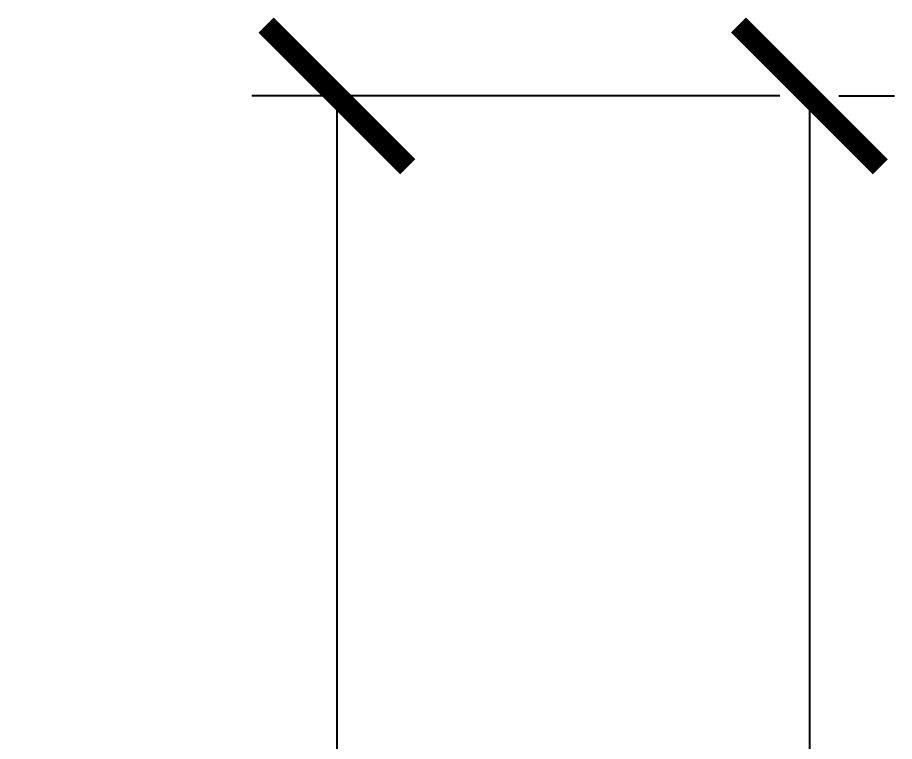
# Model space of a CAD drawing. Extents: x 6529560 to 6558080, y 5579316 to 5588131.
# Drawn here: x 6543278.316 to 6543280.172, y 5579421.554 to 5579423.086 of the extents above; entities that cross this region are included whole.
import ezdxf

# ---------------------------------------------------------------- set-up
doc = ezdxf.new("R2010")
doc.units = 0
doc.header["$MEASUREMENT"] = 0
doc.header["$PDSIZE"] = -5
doc.layers.get('0').update_dxf_attribs({"color": 2, "linetype": 'CONTINUOUS', "lineweight": 5})
doc.layers.get('Defpoints').update_dxf_attribs({"linetype": 'CONTINUOUS'})
doc.layers.add('arch_wymiary', color=2, linetype='CONTINUOUS', lineweight=13)
doc.styles.add('styl1', font='romans.shx', dxfattribs={"width": 0.75})
doc.dimstyles.new('wymiary hala', dxfattribs={"dimtxt": 0.55, "dimasz": 0.3, "dimexe": 0.18, "dimexo": 0.0625, "dimgap": 0.04, "dimtad": 1, "dimtoh": 1, "dimdec": 1, "dimlfac": 100, "dimzin": 0, "dimdsep": 46, "dimtxsty": 'styl1', "dimblk": 'ARCHTICK', "dimcen": 0.09, "dimadec": 0, "dimazin": 0, "dimtfac": 1, "dimtdec": 1, "dimtofl": 0, "dimtmove": 0, "dimatfit": 3, "dimldrblk": 'ARCHTICK', "dimfxl": 1, "dimtolj": 1, "dimtzin": 0, "dimarcsym": 0})

# ---------------------------------------------------------------- blocks, each defined once
blk = doc.blocks.new('_ArchTick')
at = {"color": 0, "linetype": 'ByBlock', "const_width": 0.15}
blk.add_lwpolyline([(-0.5, -0.5), (0.5, 0.5)], dxfattribs=at)
blk = doc.blocks.new('*D635')
at = {"layer": 'arch_wymiary', "color": 0, "lineweight": -2, "transparency": 16777216}
for p, q in [((6543279.9296, 5579422.9204), (6543278.8121, 5579422.9204)), ((6543278.9921, 5579422.9204), (6543278.9921, 5579400.4204)), ((6543279.9296, 5579400.4204), (6543278.8121, 5579400.4204))]:
    blk.add_line(p, q, dxfattribs=at)
at = {"layer": 'Defpoints', "color": 0, "transparency": 16777216}
for p in [(6543279.9921, 5579422.9204), (6543278.9921, 5579400.4204), (6543279.9921, 5579400.4204)]:
    blk.add_point(p, dxfattribs=at)
at = {"layer": 'arch_wymiary', "color": 0, "lineweight": -2, "transparency": 16777216, "xscale": 0.3, "yscale": 0.3, "zscale": 0.3}
for p, rotation in [((6543278.9921, 5579422.9204), 90), ((6543278.9921, 5579400.4204), 270)]:
    blk.add_blockref('_ArchTick', p, dxfattribs=dict(at, rotation=rotation))
at = {"layer": 'arch_wymiary', "color": 0, "transparency": 16777216, "insert": (6543278.6771, 5579411.6704), "char_height": 0.55, "attachment_point": 5, "rotation": 90, "style": 'styl1'}
blk.add_mtext('\\A1;2250.0', dxfattribs=at)
blk = doc.blocks.new('*D636')
at = {"layer": 'arch_wymiary', "color": 0, "lineweight": -2, "transparency": 16777216}
for p, q in [((6543279.9921, 5579422.9204), (6543279.9921, 5579417.2954)), ((6543280.0546, 5579422.9204), (6543280.1721, 5579422.9204)), ((6543280.0546, 5579417.2954), (6543280.1721, 5579417.2954))]:
    blk.add_line(p, q, dxfattribs=at)
at = {"layer": 'Defpoints', "color": 0, "transparency": 16777216}
for p in [(6543279.9921, 5579422.9204), (6543279.9921, 5579417.2954), (6543279.9921, 5579417.2954)]:
    blk.add_point(p, dxfattribs=at)
at = {"layer": 'arch_wymiary', "color": 0, "lineweight": -2, "transparency": 16777216, "xscale": 0.3, "yscale": 0.3, "zscale": 0.3}
for p, rotation in [((6543279.9921, 5579422.9204), 90), ((6543279.9921, 5579417.2954), 270)]:
    blk.add_blockref('_ArchTick', p, dxfattribs=dict(at, rotation=rotation))
at = {"layer": 'arch_wymiary', "color": 0, "transparency": 16777216, "insert": (6543279.6771, 5579420.1079), "char_height": 0.55, "attachment_point": 5, "rotation": 90, "style": 'styl1'}
blk.add_mtext('\\A1;562.5', dxfattribs=at)

msp = doc.modelspace()

# ---------------------------------------------------------------- dimensions: what is measured, and where the dimension line sits
at = {"layer": 'arch_wymiary'}
for base, p1, p2, picture, middle in [((6543278.9921, 5579400.4204), (6543279.9921, 5579422.9204, 6.5405), (6543279.9921, 5579400.4204, 13.9164), '*D635', (6543278.6771, 5579411.6704)), ((6543279.9921, 5579417.2954), (6543279.9921, 5579422.9204, 13.9164), (6543279.9921, 5579417.2954, 6.5405), '*D636', (6543279.6771, 5579420.1079))]:
    dim = msp.add_linear_dim(base=base, p1=p1, p2=p2, angle=90, dimstyle='wymiary hala', override={"dimtmove": 1}, dxfattribs=at)
    dim.commit()
    dim.dimension.update_dxf_attribs({"geometry": picture, "text_midpoint": middle})

doc.saveas('drawing.dxf')
